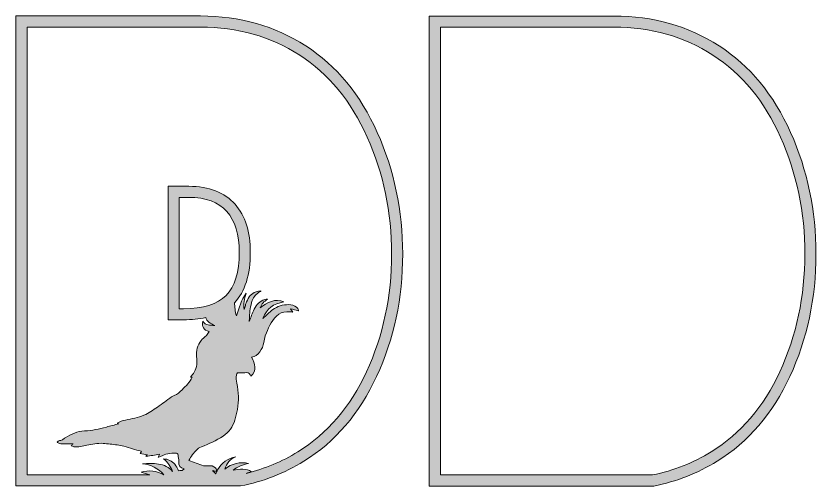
# Model space of a CAD drawing. Header units: millimetres. Extents: x 16 to 693, y 51 to 343.
# Drawn here: x 362.2 to 578.2, y 216.2 to 343.2 of the extents above; entities that cross this region are included whole.
import ezdxf

# ---------------------------------------------------------------- set-up
doc = ezdxf.new("R2010")
doc.units = ezdxf.units.MM
doc.header["$MEASUREMENT"] = 0
doc.layers.add('Layer 1', color=7, linetype='Continuous')

# ---------------------------------------------------------------- blocks, each defined once
blk = doc.blocks.new('block 9')
at = {"layer": 'Layer 1'}
h = blk.add_hatch(color=2, dxfattribs=at)
h.dxf.hatch_style = 2
edge = h.paths.add_edge_path()
edge.add_spline(control_points=[(523.59, 343.22), (523.59, 343.22), (473.78, 343.22), (473.78, 343.22), (473.78, 343.22), (473.78, 216.22), (473.78, 216.22), (473.78, 216.22), (534.36, 216.22), (534.36, 216.22), (540.51, 217.45), (546.21, 219.67), (551.46, 222.91), (559.94, 228.17), (566.49, 235.81), (571.1, 245.83), (575.8, 255.96), (578.15, 266.99), (578.15, 278.91), (578.15, 290.61), (575.87, 301.55), (571.3, 311.74), (566.73, 321.98), (560.29, 329.79), (551.98, 335.17), (543.67, 340.54), (534.2, 343.22), (523.59, 343.22), (523.59, 343.22), (523.59, 343.22), (523.59, 343.22)], knot_values=[0, 0, 0, 0, 1, 1, 1, 2, 2, 2, 3, 3, 3, 4, 4, 4, 5, 5, 5, 6, 6, 6, 7, 7, 7, 8, 8, 8, 9, 9, 9, 10, 10, 10, 10], degree=3, periodic=1)
edge = h.paths.add_edge_path()
edge.add_spline(control_points=[(523.59, 340.23), (533.57, 340.23), (542.57, 337.68), (550.35, 332.65), (558.13, 327.62), (564.25, 320.18), (568.56, 310.51), (572.94, 300.76), (575.15, 290.13), (575.15, 278.91), (575.15, 267.48), (572.88, 256.78), (568.38, 247.09), (564.04, 237.66), (557.82, 230.39), (549.89, 225.47), (545.06, 222.49), (539.74, 220.39), (534.06, 219.23), (534.06, 219.23), (476.78, 219.23), (476.78, 219.23), (476.78, 219.23), (476.78, 340.23), (476.78, 340.23), (476.78, 340.23), (523.59, 340.23), (523.59, 340.23)], knot_values=[0, 0, 0, 0, 0.352778, 0.352778, 0.352778, 0.705556, 0.705556, 0.705556, 1.058333, 1.058333, 1.058333, 1.411111, 1.411111, 1.411111, 1.763889, 1.763889, 1.763889, 2.116667, 2.116667, 2.116667, 2.469444, 2.469444, 2.469444, 2.822222, 2.822222, 2.822222, 3.175, 3.175, 3.175, 3.175], degree=3, periodic=0)
edge.add_line((523.59, 340.23), (523.59, 340.23))
at = {"layer": 'Layer 1', "lineweight": 0}
for points, knots in [([(523.59, 343.22), (523.59, 343.22), (473.78, 343.22), (473.78, 343.22), (473.78, 343.22), (473.78, 216.22), (473.78, 216.22), (473.78, 216.22), (534.36, 216.22), (534.36, 216.22), (540.51, 217.45), (546.21, 219.67), (551.46, 222.91), (559.94, 228.17), (566.49, 235.81), (571.1, 245.83), (575.8, 255.96), (578.15, 266.99), (578.15, 278.91), (578.15, 290.61), (575.87, 301.55), (571.3, 311.74), (566.73, 321.98), (560.29, 329.79), (551.98, 335.17), (543.67, 340.54), (534.2, 343.22), (523.59, 343.22), (523.59, 343.22), (523.59, 343.22), (523.59, 343.22)], [0, 0, 0, 0, 1, 1, 1, 2, 2, 2, 3, 3, 3, 4, 4, 4, 5, 5, 5, 6, 6, 6, 7, 7, 7, 8, 8, 8, 9, 9, 9, 10, 10, 10, 10]), ([(523.59, 340.23), (533.57, 340.23), (542.57, 337.68), (550.35, 332.65), (558.13, 327.62), (564.25, 320.18), (568.56, 310.51), (572.94, 300.76), (575.15, 290.13), (575.15, 278.91), (575.15, 267.48), (572.88, 256.78), (568.38, 247.09), (564.04, 237.66), (557.82, 230.39), (549.89, 225.47), (545.06, 222.49), (539.74, 220.39), (534.06, 219.23), (534.06, 219.23), (476.78, 219.23), (476.78, 219.23), (476.78, 219.23), (476.78, 340.23), (476.78, 340.23), (476.78, 340.23), (523.59, 340.23), (523.59, 340.23)], [0, 0, 0, 0, 1, 1, 1, 2, 2, 2, 3, 3, 3, 4, 4, 4, 5, 5, 5, 6, 6, 6, 7, 7, 7, 8, 8, 8, 9, 9, 9, 9])]:
    blk.add_open_spline(points, degree=3, knots=knots, dxfattribs=at)
blk = doc.blocks.new('block 10')
at = {"layer": 'Layer 1'}
h = blk.add_hatch(color=1, dxfattribs=at)
h.dxf.hatch_style = 2
edge = h.paths.add_edge_path()
edge.add_spline(control_points=[(459.74, 311.74), (455.18, 321.98), (448.73, 329.79), (440.42, 335.17), (432.11, 340.54), (422.65, 343.23), (412.03, 343.23), (412.03, 343.23), (362.22, 343.23), (362.22, 343.23), (362.22, 343.23), (362.22, 216.23), (362.22, 216.23), (362.22, 216.23), (422.8, 216.23), (422.8, 216.23), (428.95, 217.45), (434.65, 219.68), (439.9, 222.91), (448.38, 228.18), (454.94, 235.81), (459.55, 245.84), (464.24, 255.96), (466.59, 266.99), (466.59, 278.92), (466.59, 290.61), (464.31, 301.55), (459.74, 311.74)], knot_values=[0, 0, 0, 0, 1, 1, 1, 2, 2, 2, 3, 3, 3, 4, 4, 4, 5, 5, 5, 6, 6, 6, 7, 7, 7, 8, 8, 8, 9, 9, 9, 9], degree=3, periodic=1)
edge = h.paths.add_edge_path()
edge.add_spline(control_points=[(456.82, 247.09), (452.48, 237.66), (446.26, 230.39), (438.33, 225.47), (434.03, 222.82), (429.35, 220.87), (424.38, 219.65), (424.84, 219.85), (425.31, 220), (425.8, 220.08), (424.38, 221.02), (422.52, 220.79), (420.84, 220.51), (422.02, 221.47), (423.47, 222.1), (424.98, 222.31), (422.79, 222.9), (420.3, 222.3), (418.62, 220.76), (418.97, 222.27), (420.09, 223.58), (421.53, 224.15), (419.47, 223.78), (417.65, 222.41), (416.61, 220.6), (416.44, 220.3), (416.22, 219.88), (416.14, 219.49), (416.11, 219.53), (416.08, 219.56), (416.04, 219.59), (415.78, 219.85), (415.56, 220.05), (415.3, 220.29), (415.34, 220.34), (415.39, 220.39), (415.43, 220.44), (415.7, 220.33), (415.96, 220.23), (416.22, 220.12), (416.44, 220.5), (416.34, 220.83), (416.04, 221.12), (415.48, 221.65), (414.88, 221.77), (414.15, 221.71), (413.72, 221.68), (413.25, 221.59), (412.86, 221.72), (411.49, 222.15), (410.21, 222.67), (408.87, 223.15), (409.2, 223.69), (409.49, 224.2), (409.86, 224.71), (410.55, 225.66), (411.14, 226.34), (412.28, 226.81), (414.26, 227.63), (416.33, 228.48), (418.11, 229.73), (419.71, 230.84), (420.72, 232.17), (421.31, 234.04), (421.6, 234.96), (421.8, 235.89), (421.99, 236.88), (422.45, 239.28), (422.35, 241.56), (421.83, 243.97), (421.67, 244.7), (421.63, 245.47), (421.71, 246.23), (421.77, 246.81), (422.19, 246.88), (422.73, 246.81), (423.09, 246.77), (423.69, 246.78), (424.03, 246.82), (424.87, 246.93), (425.04, 246.93), (425.44, 246.23), (425.51, 246.12), (425.57, 246), (425.63, 245.89), (427.35, 247.4), (426.7, 249.26), (425.78, 251.06), (426.76, 251.26), (427.48, 251.65), (428.05, 252.46), (428.62, 253.27), (428.92, 254.06), (429.09, 255.02), (429.2, 255.65), (429.29, 256.23), (429.52, 256.84), (430.28, 258.82), (430.98, 260.61), (432.54, 262.15), (433.29, 262.9), (434.23, 263.31), (435.35, 263.33), (435.83, 263.35), (436.43, 263.25), (436.93, 263.23), (436.73, 263.51), (436.53, 263.8), (436.33, 264.09), (437.01, 263.93), (437.69, 263.76), (438.37, 263.6), (438.41, 263.64), (438.46, 263.67), (438.51, 263.71), (438.32, 263.98), (438.23, 264.34), (437.95, 264.54), (437.31, 265.02), (436.61, 265.28), (435.8, 265.26), (434.24, 265.2), (432.78, 264.84), (431.54, 263.9), (430.55, 263.15), (429.79, 262.31), (428.87, 261.53), (429.94, 264.3), (431.66, 265.45), (434.54, 265.97), (432.24, 267.02), (429.95, 265.81), (428.1, 264.4), (428.52, 265.42), (429.15, 266.07), (430.07, 266.67), (429.84, 266.67), (429.58, 266.72), (429.36, 266.64), (427.91, 266.14), (427.21, 265.34), (426.53, 264), (425.98, 262.93), (425.63, 261.82), (425.15, 260.72), (425.19, 261.1), (425.23, 261.49), (425.25, 261.87), (425.29, 263.41), (425.47, 264.85), (426.01, 266.32), (426.4, 267.4), (427.07, 268.15), (428.08, 268.71), (428.16, 268.75), (428.28, 268.8), (428.31, 268.84), (428.35, 268.89), (428.27, 268.93), (428.28, 268.98), (427.87, 268.88), (427.41, 268.87), (427.02, 268.72), (425.67, 268.21), (425.02, 267.31), (424.48, 266.02), (424.34, 265.66), (424.24, 265.36), (424.13, 265), (424.01, 264.63), (423.92, 264.24), (423.81, 263.88), (423.61, 265.46), (423.79, 266.81), (424.36, 268.29), (422.87, 266.54), (422.55, 264.35), (421.72, 262.25), (421.37, 263.43), (421.22, 264.59), (421.22, 265.76), (424.04, 268.71), (425.47, 273.31), (425.47, 279.42), (425.47, 284.91), (424.09, 289.26), (421.36, 292.36), (418.54, 295.57), (414.32, 297.2), (408.83, 297.2), (408.83, 297.2), (406.28, 297.2), (406.28, 297.2), (406.28, 297.2), (403.28, 297.2), (403.28, 297.2), (403.28, 297.2), (403.28, 294.2), (403.28, 294.2), (403.28, 294.2), (403.28, 264.15), (403.28, 264.15), (403.28, 264.15), (403.28, 261.15), (403.28, 261.15), (403.28, 261.15), (406.28, 261.15), (406.28, 261.15), (406.28, 261.15), (407.45, 261.15), (407.45, 261.15), (409.65, 261.15), (411.65, 261.34), (413.44, 261.73), (413.72, 260.72), (414.68, 260.17), (415.88, 259.57), (414.56, 259.7), (413.44, 259.58), (412.61, 260.75), (412.35, 259.21), (412.83, 258.41), (414.33, 257.97), (413.91, 257.1), (413.49, 256.68), (412.7, 256.08), (412.53, 255.95), (412.31, 255.71), (412.16, 255.51), (411.19, 254.21), (410.74, 252.77), (410.96, 251.18), (411.19, 249.6), (411.14, 248.38), (410.33, 247.02), (410.03, 246.52), (409.65, 246.16), (409.32, 245.68), (409.46, 245.66), (409.6, 245.62), (409.74, 245.6), (409.09, 244.18), (408.14, 243.32), (407.03, 242.24), (406.38, 241.61), (405.84, 240.93), (404.9, 240.68), (404.66, 240.61), (404.4, 240.44), (404.17, 240.28), (402.93, 239.36), (401.7, 238.45), (400.4, 237.57), (399.21, 236.77), (398.09, 235.89), (396.73, 235.33), (395.15, 234.68), (393.44, 234.41), (391.76, 234.03), (390.97, 233.85), (390.18, 233.67), (389.49, 233.21), (389.64, 233.15), (389.79, 233.08), (389.94, 233.02), (388.84, 232.74), (387.69, 232.45), (386.61, 232.17), (384.64, 231.66), (382.75, 231.17), (380.73, 231.12), (378.71, 231.07), (377.2, 230.23), (375.47, 229.28), (375.33, 229.21), (375.28, 229.05), (375.16, 228.97), (374.89, 228.8), (374.62, 228.65), (374.32, 228.52), (374.21, 228.47), (374.04, 228.55), (373.93, 228.5), (373.69, 228.39), (373.51, 228.24), (373.3, 228.1), (373.49, 227.97), (373.69, 227.74), (373.93, 227.7), (374.42, 227.62), (374.91, 227.64), (375.4, 227.63), (376.14, 227.62), (376.87, 227.63), (377.61, 227.63), (377.44, 227.46), (377.27, 227.29), (377.1, 227.11), (377.34, 227.03), (377.57, 226.88), (377.82, 226.85), (379.06, 226.7), (380.19, 227.01), (381.38, 227.26), (382.84, 227.57), (384.23, 227.85), (385.72, 227.74), (387, 227.64), (388.27, 227.47), (389.56, 227.32), (390.15, 227.25), (390.78, 227.14), (391.36, 226.97), (392.9, 226.53), (394.43, 226.05), (395.97, 225.61), (396.02, 225.59), (396.08, 225.55), (396.13, 225.52), (395.99, 225.36), (395.85, 225.2), (395.72, 225.04), (396.37, 224.91), (397.03, 224.79), (397.68, 224.67), (397.56, 224.56), (397.4, 224.46), (397.3, 224.35), (397.27, 224.31), (397.36, 224.24), (397.35, 224.2), (398.56, 224.41), (399.77, 224.6), (400.98, 224.8), (400.85, 224.54), (400.71, 224.27), (400.57, 224.01), (400.6, 224), (400.71, 223.96), (400.74, 223.98), (400.9, 224.04), (401.03, 224.11), (401.17, 224.18), (402.52, 224.86), (403.84, 225.17), (405.33, 225.09), (405.7, 225.07), (405.89, 224.98), (405.95, 224.65), (406.06, 224.02), (406.15, 223.51), (406.14, 222.84), (406.12, 221.73), (406.45, 221.13), (407.59, 220.86), (407.48, 220.73), (407.06, 220.37), (406.93, 220.39), (406.61, 220.45), (406.34, 220.42), (406.09, 220.36), (405.8, 220.98), (405.56, 221.59), (405.08, 222.13), (404.32, 222.98), (403.21, 223.54), (402.07, 223.53), (403.14, 222.64), (403.98, 221.47), (404.47, 220.17), (403.55, 221.3), (402.13, 221.93), (400.69, 222.17), (399.25, 222.41), (397.78, 222.31), (396.33, 222.2), (398.56, 222.05), (400.72, 220.95), (402.15, 219.23), (402.15, 219.23), (402.07, 219.23), (402.07, 219.23), (400.3, 220.36), (397.99, 220.63), (396, 219.93), (396.79, 219.76), (397.57, 219.53), (398.32, 219.23), (398.32, 219.23), (365.22, 219.23), (365.22, 219.23), (365.22, 219.23), (365.22, 340.23), (365.22, 340.23), (365.22, 340.23), (412.03, 340.23), (412.03, 340.23), (422.01, 340.23), (431.01, 337.68), (438.79, 332.65), (446.57, 327.62), (452.7, 320.18), (457.01, 310.51), (461.38, 300.76), (463.6, 290.13), (463.6, 278.91), (463.6, 267.48), (461.32, 256.78), (456.82, 247.09)], knot_values=[0, 0, 0, 0, 1, 1, 1, 2, 2, 2, 3, 3, 3, 4, 4, 4, 5, 5, 5, 6, 6, 6, 7, 7, 7, 8, 8, 8, 9, 9, 9, 10, 10, 10, 11, 11, 11, 12, 12, 12, 13, 13, 13, 14, 14, 14, 15, 15, 15, 16, 16, 16, 17, 17, 17, 18, 18, 18, 19, 19, 19, 20, 20, 20, 21, 21, 21, 22, 22, 22, 23, 23, 23, 24, 24, 24, 25, 25, 25, 26, 26, 26, 27, 27, 27, 28, 28, 28, 29, 29, 29, 30, 30, 30, 31, 31, 31, 32, 32, 32, 33, 33, 33, 34, 34, 34, 35, 35, 35, 36, 36, 36, 37, 37, 37, 38, 38, 38, 39, 39, 39, 40, 40, 40, 41, 41, 41, 42, 42, 42, 43, 43, 43, 44, 44, 44, 45, 45, 45, 46, 46, 46, 47, 47, 47, 48, 48, 48, 49, 49, 49, 50, 50, 50, 51, 51, 51, 52, 52, 52, 53, 53, 53, 54, 54, 54, 55, 55, 55, 56, 56, 56, 57, 57, 57, 58, 58, 58, 59, 59, 59, 60, 60, 60, 61, 61, 61, 62, 62, 62, 63, 63, 63, 64, 64, 64, 65, 65, 65, 66, 66, 66, 67, 67, 67, 68, 68, 68, 69, 69, 69, 70, 70, 70, 71, 71, 71, 72, 72, 72, 73, 73, 73, 74, 74, 74, 75, 75, 75, 76, 76, 76, 77, 77, 77, 78, 78, 78, 79, 79, 79, 80, 80, 80, 81, 81, 81, 82, 82, 82, 83, 83, 83, 84, 84, 84, 85, 85, 85, 86, 86, 86, 87, 87, 87, 88, 88, 88, 89, 89, 89, 90, 90, 90, 91, 91, 91, 92, 92, 92, 93, 93, 93, 94, 94, 94, 95, 95, 95, 96, 96, 96, 97, 97, 97, 98, 98, 98, 99, 99, 99, 100, 100, 100, 101, 101, 101, 102, 102, 102, 103, 103, 103, 104, 104, 104, 105, 105, 105, 106, 106, 106, 107, 107, 107, 108, 108, 108, 109, 109, 109, 110, 110, 110, 111, 111, 111, 112, 112, 112, 113, 113, 113, 114, 114, 114, 115, 115, 115, 116, 116, 116, 117, 117, 117, 118, 118, 118, 119, 119, 119, 120, 120, 120, 121, 121, 121, 122, 122, 122, 123, 123, 123, 124, 124, 124, 125, 125, 125, 126, 126, 126, 127, 127, 127, 128, 128, 128, 129, 129, 129, 130, 130, 130, 131, 131, 131, 132, 132, 132, 133, 133, 133, 134, 134, 134, 135, 135, 135, 136, 136, 136, 136], degree=3, periodic=1)
edge = h.paths.add_edge_path()
edge.add_spline(control_points=[(418.94, 267.71), (416.6, 265.32), (412.76, 264.14), (407.45, 264.14), (407.45, 264.14), (406.28, 264.14), (406.28, 264.14), (406.28, 264.14), (406.28, 294.2), (406.28, 294.2), (406.28, 294.2), (408.83, 294.2), (408.83, 294.2), (413.44, 294.2), (416.87, 292.92), (419.11, 290.37), (421.35, 287.83), (422.47, 284.18), (422.47, 279.42), (422.47, 273.98), (421.29, 270.08), (418.94, 267.71)], knot_values=[0, 0, 0, 0, 1, 1, 1, 2, 2, 2, 3, 3, 3, 4, 4, 4, 5, 5, 5, 6, 6, 6, 7, 7, 7, 7], degree=3, periodic=1)
at = {"layer": 'Layer 1', "lineweight": 0}
for points, knots in [([(459.74, 311.74), (455.18, 321.98), (448.73, 329.79), (440.42, 335.17), (432.11, 340.54), (422.65, 343.23), (412.03, 343.23), (412.03, 343.23), (362.22, 343.23), (362.22, 343.23), (362.22, 343.23), (362.22, 216.23), (362.22, 216.23), (362.22, 216.23), (422.8, 216.23), (422.8, 216.23), (428.95, 217.45), (434.65, 219.68), (439.9, 222.91), (448.38, 228.18), (454.94, 235.81), (459.55, 245.84), (464.24, 255.96), (466.59, 266.99), (466.59, 278.92), (466.59, 290.61), (464.31, 301.55), (459.74, 311.74)], [0, 0, 0, 0, 1, 1, 1, 2, 2, 2, 3, 3, 3, 4, 4, 4, 5, 5, 5, 6, 6, 6, 7, 7, 7, 8, 8, 8, 9, 9, 9, 9]), ([(456.82, 247.09), (452.48, 237.66), (446.26, 230.39), (438.33, 225.47), (434.03, 222.82), (429.35, 220.87), (424.38, 219.65), (424.84, 219.85), (425.31, 220), (425.8, 220.08), (424.38, 221.02), (422.52, 220.79), (420.84, 220.51), (422.02, 221.47), (423.47, 222.1), (424.98, 222.31), (422.79, 222.9), (420.3, 222.3), (418.62, 220.76), (418.97, 222.27), (420.09, 223.58), (421.53, 224.15), (419.47, 223.78), (417.65, 222.41), (416.61, 220.6), (416.44, 220.3), (416.22, 219.88), (416.14, 219.49), (416.11, 219.53), (416.08, 219.56), (416.04, 219.59), (415.78, 219.85), (415.56, 220.05), (415.3, 220.29), (415.34, 220.34), (415.39, 220.39), (415.43, 220.44), (415.7, 220.33), (415.96, 220.23), (416.22, 220.12), (416.44, 220.5), (416.34, 220.83), (416.04, 221.12), (415.48, 221.65), (414.88, 221.77), (414.15, 221.71), (413.72, 221.68), (413.25, 221.59), (412.86, 221.72), (411.49, 222.15), (410.21, 222.67), (408.87, 223.15), (409.2, 223.69), (409.49, 224.2), (409.86, 224.71), (410.55, 225.66), (411.14, 226.34), (412.28, 226.81), (414.26, 227.63), (416.33, 228.48), (418.11, 229.73), (419.71, 230.84), (420.72, 232.17), (421.31, 234.04), (421.6, 234.96), (421.8, 235.89), (421.99, 236.88), (422.45, 239.28), (422.35, 241.56), (421.83, 243.97), (421.67, 244.7), (421.63, 245.47), (421.71, 246.23), (421.77, 246.81), (422.19, 246.88), (422.73, 246.81), (423.09, 246.77), (423.69, 246.78), (424.03, 246.82), (424.87, 246.93), (425.04, 246.93), (425.44, 246.23), (425.51, 246.12), (425.57, 246), (425.63, 245.89), (427.35, 247.4), (426.7, 249.26), (425.78, 251.06), (426.76, 251.26), (427.48, 251.65), (428.05, 252.46), (428.62, 253.27), (428.92, 254.06), (429.09, 255.02), (429.2, 255.65), (429.29, 256.23), (429.52, 256.84), (430.28, 258.82), (430.98, 260.61), (432.54, 262.15), (433.29, 262.9), (434.23, 263.31), (435.35, 263.33), (435.83, 263.35), (436.43, 263.25), (436.93, 263.23), (436.73, 263.51), (436.53, 263.8), (436.33, 264.09), (437.01, 263.93), (437.69, 263.76), (438.37, 263.6), (438.41, 263.64), (438.46, 263.67), (438.51, 263.71), (438.32, 263.98), (438.23, 264.34), (437.95, 264.54), (437.31, 265.02), (436.61, 265.28), (435.8, 265.26), (434.24, 265.2), (432.78, 264.84), (431.54, 263.9), (430.55, 263.15), (429.79, 262.31), (428.87, 261.53), (429.94, 264.3), (431.66, 265.45), (434.54, 265.97), (432.24, 267.02), (429.95, 265.81), (428.1, 264.4), (428.52, 265.42), (429.15, 266.07), (430.07, 266.67), (429.84, 266.67), (429.58, 266.72), (429.36, 266.64), (427.91, 266.14), (427.21, 265.34), (426.53, 264), (425.98, 262.93), (425.63, 261.82), (425.15, 260.72), (425.19, 261.1), (425.23, 261.49), (425.25, 261.87), (425.29, 263.41), (425.47, 264.85), (426.01, 266.32), (426.4, 267.4), (427.07, 268.15), (428.08, 268.71), (428.16, 268.75), (428.28, 268.8), (428.31, 268.84), (428.35, 268.89), (428.27, 268.93), (428.28, 268.98), (427.87, 268.88), (427.41, 268.87), (427.02, 268.72), (425.67, 268.21), (425.02, 267.31), (424.48, 266.02), (424.34, 265.66), (424.24, 265.36), (424.13, 265), (424.01, 264.63), (423.92, 264.24), (423.81, 263.88), (423.61, 265.46), (423.79, 266.81), (424.36, 268.29), (422.87, 266.54), (422.55, 264.35), (421.72, 262.25), (421.37, 263.43), (421.22, 264.59), (421.22, 265.76), (424.04, 268.71), (425.47, 273.31), (425.47, 279.42), (425.47, 284.91), (424.09, 289.26), (421.36, 292.36), (418.54, 295.57), (414.32, 297.2), (408.83, 297.2), (408.83, 297.2), (406.28, 297.2), (406.28, 297.2), (406.28, 297.2), (403.28, 297.2), (403.28, 297.2), (403.28, 297.2), (403.28, 294.2), (403.28, 294.2), (403.28, 294.2), (403.28, 264.15), (403.28, 264.15), (403.28, 264.15), (403.28, 261.15), (403.28, 261.15), (403.28, 261.15), (406.28, 261.15), (406.28, 261.15), (406.28, 261.15), (407.45, 261.15), (407.45, 261.15), (409.65, 261.15), (411.65, 261.34), (413.44, 261.73), (413.72, 260.72), (414.68, 260.17), (415.88, 259.57), (414.56, 259.7), (413.44, 259.58), (412.61, 260.75), (412.35, 259.21), (412.83, 258.41), (414.33, 257.97), (413.91, 257.1), (413.49, 256.68), (412.7, 256.08), (412.53, 255.95), (412.31, 255.71), (412.16, 255.51), (411.19, 254.21), (410.74, 252.77), (410.96, 251.18), (411.19, 249.6), (411.14, 248.38), (410.33, 247.02), (410.03, 246.52), (409.65, 246.16), (409.32, 245.68), (409.46, 245.66), (409.6, 245.62), (409.74, 245.6), (409.09, 244.18), (408.14, 243.32), (407.03, 242.24), (406.38, 241.61), (405.84, 240.93), (404.9, 240.68), (404.66, 240.61), (404.4, 240.44), (404.17, 240.28), (402.93, 239.36), (401.7, 238.45), (400.4, 237.57), (399.21, 236.77), (398.09, 235.89), (396.73, 235.33), (395.15, 234.68), (393.44, 234.41), (391.76, 234.03), (390.97, 233.85), (390.18, 233.67), (389.49, 233.21), (389.64, 233.15), (389.79, 233.08), (389.94, 233.02), (388.84, 232.74), (387.69, 232.45), (386.61, 232.17), (384.64, 231.66), (382.75, 231.17), (380.73, 231.12), (378.71, 231.07), (377.2, 230.23), (375.47, 229.28), (375.33, 229.21), (375.28, 229.05), (375.16, 228.97), (374.89, 228.8), (374.62, 228.65), (374.32, 228.52), (374.21, 228.47), (374.04, 228.55), (373.93, 228.5), (373.69, 228.39), (373.51, 228.24), (373.3, 228.1), (373.49, 227.97), (373.69, 227.74), (373.93, 227.7), (374.42, 227.62), (374.91, 227.64), (375.4, 227.63), (376.14, 227.62), (376.87, 227.63), (377.61, 227.63), (377.44, 227.46), (377.27, 227.29), (377.1, 227.11), (377.34, 227.03), (377.57, 226.88), (377.82, 226.85), (379.06, 226.7), (380.19, 227.01), (381.38, 227.26), (382.84, 227.57), (384.23, 227.85), (385.72, 227.74), (387, 227.64), (388.27, 227.47), (389.56, 227.32), (390.15, 227.25), (390.78, 227.14), (391.36, 226.97), (392.9, 226.53), (394.43, 226.05), (395.97, 225.61), (396.02, 225.59), (396.08, 225.55), (396.13, 225.52), (395.99, 225.36), (395.85, 225.2), (395.72, 225.04), (396.37, 224.91), (397.03, 224.79), (397.68, 224.67), (397.56, 224.56), (397.4, 224.46), (397.3, 224.35), (397.27, 224.31), (397.36, 224.24), (397.35, 224.2), (398.56, 224.41), (399.77, 224.6), (400.98, 224.8), (400.85, 224.54), (400.71, 224.27), (400.57, 224.01), (400.6, 224), (400.71, 223.96), (400.74, 223.98), (400.9, 224.04), (401.03, 224.11), (401.17, 224.18), (402.52, 224.86), (403.84, 225.17), (405.33, 225.09), (405.7, 225.07), (405.89, 224.98), (405.95, 224.65), (406.06, 224.02), (406.15, 223.51), (406.14, 222.84), (406.12, 221.73), (406.45, 221.13), (407.59, 220.86), (407.48, 220.73), (407.06, 220.37), (406.93, 220.39), (406.61, 220.45), (406.34, 220.42), (406.09, 220.36), (405.8, 220.98), (405.56, 221.59), (405.08, 222.13), (404.32, 222.98), (403.21, 223.54), (402.07, 223.53), (403.14, 222.64), (403.98, 221.47), (404.47, 220.17), (403.55, 221.3), (402.13, 221.93), (400.69, 222.17), (399.25, 222.41), (397.78, 222.31), (396.33, 222.2), (398.56, 222.05), (400.72, 220.95), (402.15, 219.23), (402.15, 219.23), (402.07, 219.23), (402.07, 219.23), (400.3, 220.36), (397.99, 220.63), (396, 219.93), (396.79, 219.76), (397.57, 219.53), (398.32, 219.23), (398.32, 219.23), (365.22, 219.23), (365.22, 219.23), (365.22, 219.23), (365.22, 340.23), (365.22, 340.23), (365.22, 340.23), (412.03, 340.23), (412.03, 340.23), (422.01, 340.23), (431.01, 337.68), (438.79, 332.65), (446.57, 327.62), (452.7, 320.18), (457.01, 310.51), (461.38, 300.76), (463.6, 290.13), (463.6, 278.91), (463.6, 267.48), (461.32, 256.78), (456.82, 247.09)], [0, 0, 0, 0, 1, 1, 1, 2, 2, 2, 3, 3, 3, 4, 4, 4, 5, 5, 5, 6, 6, 6, 7, 7, 7, 8, 8, 8, 9, 9, 9, 10, 10, 10, 11, 11, 11, 12, 12, 12, 13, 13, 13, 14, 14, 14, 15, 15, 15, 16, 16, 16, 17, 17, 17, 18, 18, 18, 19, 19, 19, 20, 20, 20, 21, 21, 21, 22, 22, 22, 23, 23, 23, 24, 24, 24, 25, 25, 25, 26, 26, 26, 27, 27, 27, 28, 28, 28, 29, 29, 29, 30, 30, 30, 31, 31, 31, 32, 32, 32, 33, 33, 33, 34, 34, 34, 35, 35, 35, 36, 36, 36, 37, 37, 37, 38, 38, 38, 39, 39, 39, 40, 40, 40, 41, 41, 41, 42, 42, 42, 43, 43, 43, 44, 44, 44, 45, 45, 45, 46, 46, 46, 47, 47, 47, 48, 48, 48, 49, 49, 49, 50, 50, 50, 51, 51, 51, 52, 52, 52, 53, 53, 53, 54, 54, 54, 55, 55, 55, 56, 56, 56, 57, 57, 57, 58, 58, 58, 59, 59, 59, 60, 60, 60, 61, 61, 61, 62, 62, 62, 63, 63, 63, 64, 64, 64, 65, 65, 65, 66, 66, 66, 67, 67, 67, 68, 68, 68, 69, 69, 69, 70, 70, 70, 71, 71, 71, 72, 72, 72, 73, 73, 73, 74, 74, 74, 75, 75, 75, 76, 76, 76, 77, 77, 77, 78, 78, 78, 79, 79, 79, 80, 80, 80, 81, 81, 81, 82, 82, 82, 83, 83, 83, 84, 84, 84, 85, 85, 85, 86, 86, 86, 87, 87, 87, 88, 88, 88, 89, 89, 89, 90, 90, 90, 91, 91, 91, 92, 92, 92, 93, 93, 93, 94, 94, 94, 95, 95, 95, 96, 96, 96, 97, 97, 97, 98, 98, 98, 99, 99, 99, 100, 100, 100, 101, 101, 101, 102, 102, 102, 103, 103, 103, 104, 104, 104, 105, 105, 105, 106, 106, 106, 107, 107, 107, 108, 108, 108, 109, 109, 109, 110, 110, 110, 111, 111, 111, 112, 112, 112, 113, 113, 113, 114, 114, 114, 115, 115, 115, 116, 116, 116, 117, 117, 117, 118, 118, 118, 119, 119, 119, 120, 120, 120, 121, 121, 121, 122, 122, 122, 123, 123, 123, 124, 124, 124, 125, 125, 125, 126, 126, 126, 127, 127, 127, 128, 128, 128, 129, 129, 129, 130, 130, 130, 131, 131, 131, 132, 132, 132, 133, 133, 133, 134, 134, 134, 135, 135, 135, 136, 136, 136, 136]), ([(418.94, 267.71), (416.6, 265.32), (412.76, 264.14), (407.45, 264.14), (407.45, 264.14), (406.28, 264.14), (406.28, 264.14), (406.28, 264.14), (406.28, 294.2), (406.28, 294.2), (406.28, 294.2), (408.83, 294.2), (408.83, 294.2), (413.44, 294.2), (416.87, 292.92), (419.11, 290.37), (421.35, 287.83), (422.47, 284.18), (422.47, 279.42), (422.47, 273.98), (421.29, 270.08), (418.94, 267.71)], [0, 0, 0, 0, 1, 1, 1, 2, 2, 2, 3, 3, 3, 4, 4, 4, 5, 5, 5, 6, 6, 6, 7, 7, 7, 7])]:
    blk.add_open_spline(points, degree=3, knots=knots, dxfattribs=at)

msp = doc.modelspace()

# ---------------------------------------------------------------- block references
at = {"layer": 'Layer 1'}
for name in ['block 10', 'block 9']:
    msp.add_blockref(name, (0, 0), dxfattribs=at)

doc.saveas('drawing.dxf')
